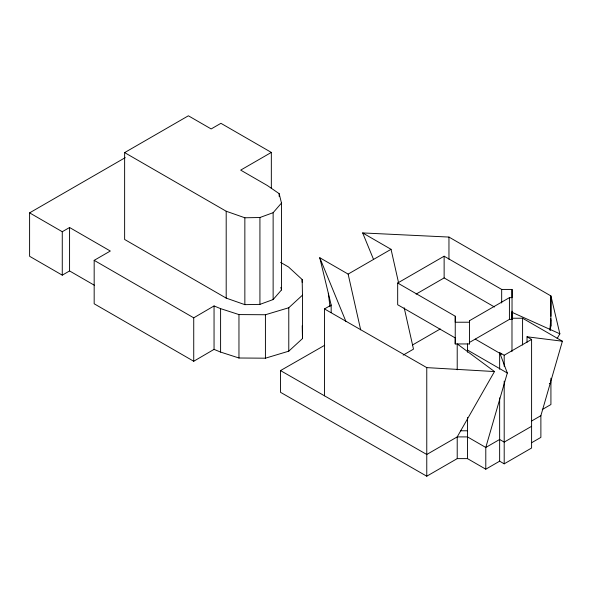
<?xml version="1.0" encoding="UTF-8"?>
<svg xmlns="http://www.w3.org/2000/svg" width="592" height="592" viewBox="0 0 592 592"><rect width="100%" height="100%" fill="white"/><g stroke="black" fill="none" stroke-linecap="round" stroke-linejoin="round"><path stroke-width="0.89" d="M455.218 343.945L455.278 337.951L397.676 304.739L397.676 283.02L455.278 316.232L455.218 343.945L469.478 343.945L469.478 342.435L509.423 319.377L512.036 319.377L512.036 311.148M397.676 283.02L444.133 256.203L501.676 289.429L512.036 289.429L512.036 297.658L509.423 297.658L469.478 320.716L469.478 322.226L455.218 322.233L455.278 316.232M550.316 330.203L550.826 325.778L550.923 295.933L448.958 237.066L362.667 232.93L373.478 259.274M549.901 329.603L550.841 318.57M550.035 330.299L550.826 325.778M531.594 339.423L504.199 355.237L499.641 352.603L507.314 373.027L485.788 447.471L485.788 469.19L499.641 461.19L504.199 463.832L531.594 448.011L531.594 339.423L527.028 336.789L527.028 342.331M531.646 442.712L540.881 437.384L540.881 415.665L562.4 341.221L522.581 318.23L511.984 318.23M457.216 369.793L457.216 343.915L494.483 371.554L457.216 436.903L457.216 458.622L426.765 476.205L280.512 392.304L280.512 370.585L324.653 345.299M557.124 338.594L559.854 333.814L550.923 295.933L550.923 316.261M281.489 203.063L281.489 289.939L273.134 299.559L259.925 304.384L244.851 304.651L226.196 298.109L124.631 239.471L124.631 152.603L226.196 211.24L244.851 217.775L259.925 217.516L273.134 212.683L281.489 203.063L279.158 193.643L267.31 185.496L240.678 170.119L271.336 152.418L271.336 188.463M94.343 285.24L69.575 270.944L62.271 275.162L29.6 256.292L29.6 212.861L62.271 231.724L69.575 227.506L110.319 251.03L94.172 260.347L94.172 303.785L193.732 361.261L193.732 317.83L214.052 305.946L220.594 308.639L238.961 314.574L265.423 314.752L288.778 307.744L302.475 295.156L302.164 279.52L288.467 266.933L280.601 262.397M193.732 361.261L214.052 349.376L220.594 352.077L238.961 358.005L265.423 358.19L288.778 351.174L302.475 338.594L302.475 295.156M124.631 152.603L188.374 115.795L211.159 128.945L220.92 123.314L271.336 152.418M29.6 212.861L125.252 157.635M331.172 312.465L331.172 305.072L319.754 257.712L348.133 274.096L391.046 249.313L398.727 283.494M324.475 395.811L324.475 308.935L331.172 305.072M416.095 294.106L444.133 277.922L494.483 306.989M412.557 344.958L440.256 328.967M403.159 355.111L413.49 349.147L404.188 307.773M549.346 383.712L550.923 382.802M542.265 409.523L550.923 404.521L550.923 378.184M531.646 420.993L540.881 415.665M531.594 426.299L504.199 442.113L499.641 439.471L485.788 447.471L467.488 436.903L457.216 436.903L426.765 454.486L280.512 370.585M460.643 430.791L467.488 430.784M457.216 458.622L467.488 458.622L485.788 469.19M324.475 308.935L426.765 367.617L494.483 371.554M527.028 336.789L562.4 341.221M559.854 333.814L511.984 312.295L511.984 351.5M362.667 232.93L391.046 249.313M475.25 339.112L501.535 354.29M467.488 350.035L507.314 373.027M94.172 260.347L193.732 317.83M319.754 257.712L345.906 321.434M280.852 287.372L281.489 289.939M348.133 274.096L360.669 329.855M328.323 293.232L330.003 306.73M302.223 325.718L302.475 338.594M550.923 319.961L550.923 325.504M522.581 318.23L522.581 345.025M512.036 289.429L512.036 319.377M509.423 297.658L509.423 319.377M504.199 355.237L504.199 366.33M504.199 381.115L504.199 463.832M501.676 289.429L501.676 303M499.641 352.603L499.641 369.238M499.641 397.891L499.641 461.19M469.478 320.716L469.478 343.945M467.488 343.915L467.488 352.233M467.488 417.501L467.488 458.622M448.958 237.066L448.958 259.244M444.133 256.203L444.133 277.922M426.765 367.617L426.765 476.205M302.164 279.52L302.164 282.295M288.778 307.744L288.778 351.174M279.158 193.643L279.158 196.418M273.134 212.683L273.134 299.559M265.423 314.752L265.423 358.19M259.925 217.516L259.925 304.384M244.851 217.775L244.851 304.651M238.961 314.574L238.961 358.005M226.196 211.24L226.196 298.109M220.594 308.639L220.594 352.077M214.052 305.946L214.052 349.376M69.575 227.506L69.575 270.944M62.271 231.724L62.271 275.162"/></g></svg>
